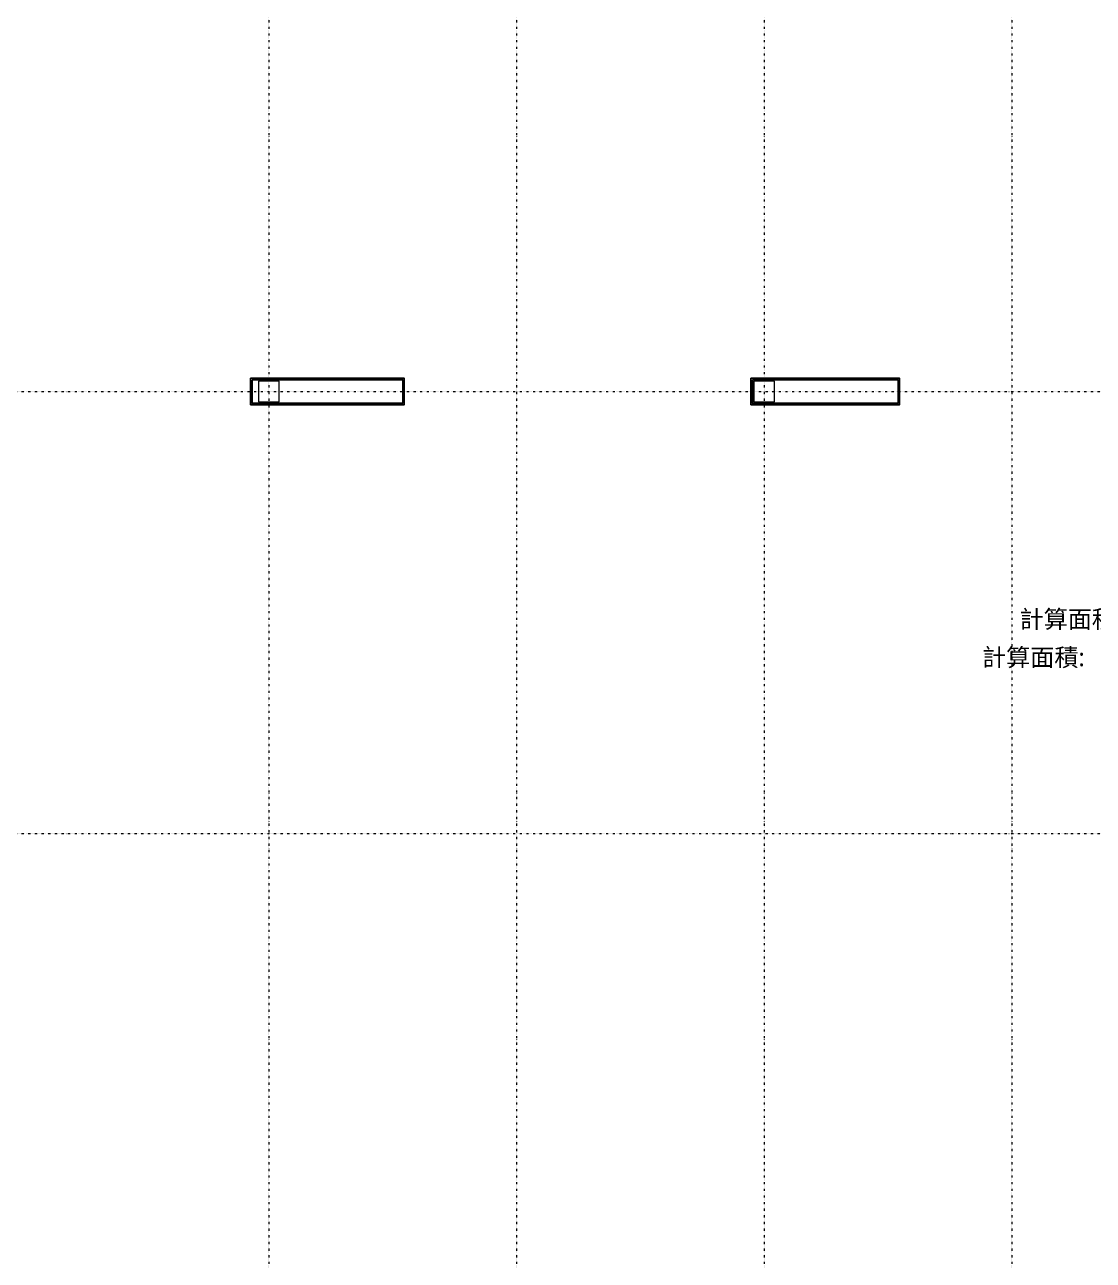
# Model space of a CAD drawing. Extents: x -32000 to 384674, y -29000 to 131250.
# Drawn here: x 184915 to 221163, y 30520 to 72446 of the extents above; entities that cross this region are included whole.
import ezdxf
from ezdxf.enums import TextEntityAlignment as Align

# ---------------------------------------------------------------- set-up
doc = ezdxf.new("R2010")
doc.units = 0
doc.header["$LTSCALE"] = 250
doc.linetypes.add('H12PL3$0$JJP_三點線', pattern=[0.9, 0.3, -0.15, 0, -0.15, 0, -0.15, 0, -0.15])
for name, color, linetype in [('H12PL3$0$A-ZONE', 252, 'Continuous'), ('H12PL3$0$S-COL', 252, 'Continuous'), ('H12PL3$0$S-GRID', 252, 'Continuous'), ('XFDP30$0$A-W-P1S (50K)', 2, 'Continuous')]:
    doc.layers.add(name, color=color, linetype=linetype)
doc.styles.add('H12PL3$0$Standard', font='', dxfattribs={"width": 0.8})
doc.styles.get('H12PL3$0$Standard').set_extended_font_data('Microsoft JhengHei')

# ---------------------------------------------------------------- blocks, each defined once
blk = doc.blocks.new('XFDP30')
at = {"layer": 'XFDP30$0$A-W-P1S (50K)'}
for points in [[(192575, 60450), (197790, 60450), (197790, 59550), (192575, 59550)], [(192625, 60400), (197740, 60400), (197740, 59600), (192625, 59600)], [(209550, 60450), (214590, 60450), (214590, 59550), (209550, 59550)], [(209600, 60400), (214540, 60400), (214540, 59600), (209600, 59600)]]:
    blk.add_lwpolyline(points, close=True, dxfattribs=at)
blk = doc.blocks.new('H12PL3')
at = {"layer": 'H12PL3$0$S-COL', "lineweight": 0, "flags": 128}
for points in [[(192850, 59650), (193550, 59650), (193550, 60350), (192850, 60350)], [(209650, 59650), (210350, 59650), (210350, 60350), (209650, 60350)]]:
    blk.add_lwpolyline(points, close=True, dxfattribs=at)
at = {"layer": 'H12PL3$0$S-GRID', "linetype": 'H12PL3$0$JJP_三點線', "lineweight": 0}
for p, q in [((193200, 128250), (193200, -28000)), ((201600, 128250), (201600, -28000)), ((210000, 128250), (210000, -28000)), ((218400, 128250), (218400, -28000)), ((-29000, 60000), (289600, 60000)), ((-29000, 45000), (289600, 45000))]:
    blk.add_line(p, q, dxfattribs=at)
blk.add_blockref('XFDP30', (0, 0))
at = {"layer": 'H12PL3$0$A-ZONE', "style": 'H12PL3$0$Standard'}
for p in [(220504.11, 52576.49), (219231.25, 51279.2)]:
    blk.add_text('計算面積: ', height=600, dxfattribs=at).set_placement(p, align=Align.TOP_CENTER)

msp = doc.modelspace()

# ---------------------------------------------------------------- block references
msp.add_blockref('H12PL3', (0, 0))

doc.saveas('drawing.dxf')
